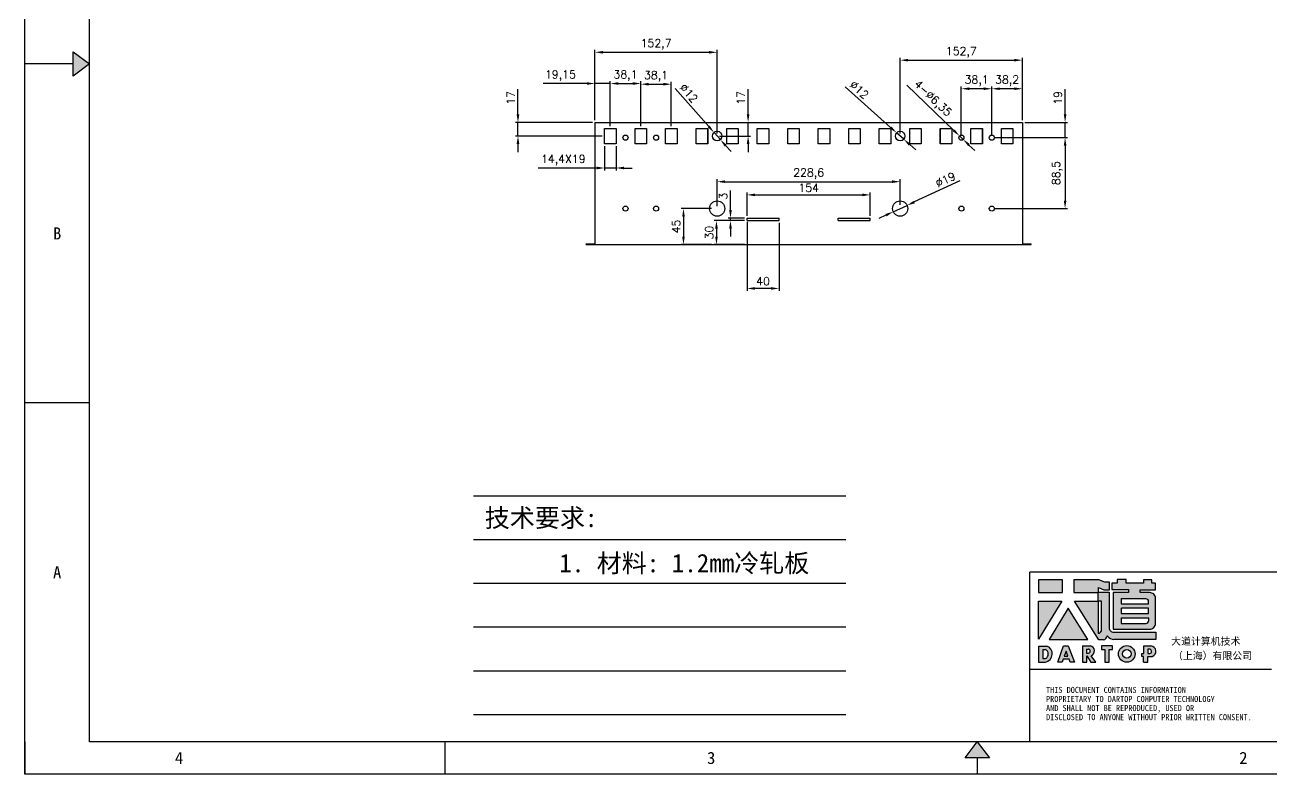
# Model space of a CAD drawing. Header units: millimetres. Extents: x 120943 to 145233, y 4425 to 40233.
# Drawn here: x 133725 to 135282, y 28907 to 29842 of the extents above; entities that cross this region are included whole.
import ezdxf
from ezdxf.enums import TextEntityAlignment as Align

# ---------------------------------------------------------------- set-up
doc = ezdxf.new("R2010")
doc.units = ezdxf.units.MM
doc.linetypes.add('DOT', pattern=[0.25, 0, -0.25])
doc.layers.add('4', color=7, linetype='Continuous')
doc.layers.add('print', color=30, linetype='Continuous')
doc.layers.add('dim', color=2, linetype='Continuous', lineweight=9)
doc.styles.add('Dartop', font='SIMFANG.TTF')
doc.styles.add('HZ', font='SimSun.ttf')
doc.styles.add('hzHT', font='SIMHEI.TTF')
doc.styles.get("Standard").update_dxf_attribs({"font": 'txt', "bigfont": 'gbcbig.shx'})
doc.dimstyles.new('2-small', dxfattribs={"dimtxt": 10, "dimasz": 10, "dimexe": 3, "dimexo": 3, "dimgap": 4, "dimtad": 1, "dimtxsty": 'Standard', "dimcen": 5, "dimazin": 0, "dimtfac": 1, "dimtmove": 0, "dimatfit": 3, "dimfxl": 1, "dimarcsym": 0})

# ---------------------------------------------------------------- blocks, each defined once
blk = doc.blocks.new('*U527')
at = {"color": 254, "linetype": 'Continuous', "extrusion": (0, 0, -1)}
for points in [[(-17, 0.333), (-16.812, 0.25), (-17, 0.5)], [(-17, 0.333), (-17, 0.5), (-17.188, 0.25)], [(-17, 0.333), (-17.188, 0.25), (-16.812, 0.25)]]:
    blk.add_solid(points, dxfattribs=at)
blk = doc.blocks.new('*U525')
at = {"color": 254, "linetype": 'Continuous', "extrusion": (0, 0, -1)}
for points in [[(-0.833, 11), (-0.75, 10.812), (-0.75, 11.188)], [(-0.833, 11), (-0.75, 11.188), (-1, 11)], [(-0.833, 11), (-1, 11), (-0.75, 10.812)]]:
    blk.add_solid(points, dxfattribs=at)
blk = doc.blocks.new('dadao')
for p, q in [((48, 19.2), (44.9, 10.4)), ((44.9, 10.4), (51.2, 10.4)), ((51.2, 10.4), (48, 19.2))]:
    blk.add_line(p, q)
for points in [[(41.8, 121.6), (41.8, 143.7), (-0.4, 143.7), (-0.4, 121.6), (41.8, 121.6)], [(104.8, 122), (104.8, 130.3), (114.1, 126.3), (124.2, 126.3), (124.2, 139.6), (115.9, 139.6), (105.1, 143.9), (61.5, 143.9)], [(61.7, 144), (61.7, 121.3), (103.9, 121.3)], [(113.4, 38.7), (105.1, 38.7), (63, 106.5), (103.9, 106.5), (103.9, 120.9), (103.9, 121.3)], [(109.7, 53.6), (109.7, 106.2), (104.3, 106.2), (104.3, 50.4), (106.6, 50.4)], [(144.6, 94.4), (144.6, 84.8), (192, 84.8), (192, 94.1), (144.9, 94.1)], [(120.2, 45), (119.5, 45), (119.5, 44.6)], [(0, 28), (0, 0), (11.8, 0)], [(0.1, 28), (14, 28)], [(7.1, 21.8), (7.1, 6.1), (12, 6.1)], [(7.1, 21.8), (11.4, 21.8)], [(76.8, 28.2), (76.8, 0), (84.1, 0), (84.1, 11.1), (91.6, -0.1), (100.3, -0.1), (91.7, 11.1)], [(76.8, 28.2), (90.6, 28.2)], [(84, 22.7), (84, 15.3), (87.2, 15.3)], [(84, 22.7), (87.3, 22.7)], [(183.7, 0), (183.7, 9.6), (180.6, 9.6), (180.6, 14.9), (183.8, 14.9), (183.8, 28.1), (196.1, 28.1), (196.5, 28.1)], [(194.9, 22.3), (190.8, 22.3), (190.8, 15), (194.4, 15)], [(183.7, 0), (190.9, 0), (190.9, 9.6), (198.8, 9.6)]]:
    blk.add_lwpolyline(points)
blk.add_lwpolyline([(137.1, 144.2), (137.1, 137.9), (128.3, 137.9), (128.3, 126.5), (157.3, 126.5), (157.3, 121.5), (130.3, 121.5), (130.3, 57.5), (194.4, 57.5, 0.414214), (204.4, 67.5), (204.4, 111.3, 0.414214), (194.4, 121.3), (177.5, 121.3), (177.5, 126.3), (204.7, 126.3), (204.7, 137.7), (198.2, 137.7), (198.2, 143.9), (183.3, 143.9), (183.3, 138), (153, 138), (153, 144.2), (137.1, 144.2)], format="xyb", close=True)
for points in [[(104.8, 122), (123.4, 122), (123.4, 60, 0.414214), (131.4, 52), (204.8, 52), (204.8, 39.1), (131.7, 39.1)], [(144.3, 110.8), (144.3, 101.8), (192.3, 101.8), (192.3, 105.5, 0.414214), (187.3, 110.5), (144.3, 110.5)], [(144.6, 77), (144.6, 67.5), (187.6, 67.5, 0.414214), (192.6, 72.5), (192.6, 76.4), (144.6, 76.4)]]:
    blk.add_lwpolyline(points, format="xyb")
for points in [[(-0.3, 106.2), (40.4, 106.2), (-0.3, 39.7), (-0.3, 106.2)], [(51.7, 94.1), (18.4, 39.3), (86.2, 39.3)], [(43.8, 28.2), (51.8, 28.2), (62.6, -0.1), (55, -0.1), (53.2, 5), (42.9, 5), (41.1, 0), (33.6, 0)], [(110, 28.1), (110, 21.9), (116, 21.9), (116, -0.1), (123.2, -0.1), (123.2, 22), (129.2, 22), (129.2, 28.1), (110, 28.1)]]:
    blk.add_lwpolyline(points, close=True)
for radius in [14.5, 7.44]:
    blk.add_circle((154.2, 14.2), radius)
for centre, radius, start, end in [((99.2, 60.7), 12.6, 305.6399, 325.969), ((111.6, 46.7), 8.19, 282.9811, 347.6627), ((136, 61.7), 22.9, 226.7358, 259.3209), ((8.5, 13.9), 8.49, 294.2143, 69.7177), ((9.6, 14.2), 14.4, 278.6604, 72.3203), ((86.4, 19), 3.8, 282.527, 76.7196), ((88.6, 19.4), 8.95, 290.6073, 77.2124), ((193.7, 18.7), 3.8, 280.9891, 72.5513), ((195.7, 18.6), 9.51, 288.8959, 85.2442)]:
    blk.add_arc(centre, radius, start, end)
blk = doc.blocks.new('*D1407')
at = {"layer": 'Defpoints', "color": 0}
for p in [(134627.3, 29599.6), (134667.3, 29598.1), (134627.3, 29513.4)]:
    blk.add_point(p, dxfattribs=at)
at = {"layer": 'dim', "color": 0, "lineweight": -2}
for p, q in [((134627.3, 29596.6), (134627.3, 29510.4)), ((134667.3, 29595.1), (134667.3, 29510.4)), ((134657.3, 29513.4), (134637.3, 29513.4))]:
    blk.add_line(p, q, dxfattribs=at)
at = {"layer": 'dim', "color": 0}
for points in [[(134637.3, 29515), (134637.3, 29511.7), (134627.3, 29513.4)], [(134657.3, 29515), (134657.3, 29511.7), (134667.3, 29513.4)]]:
    blk.add_solid(points, dxfattribs=at)
at = {"layer": 'dim', "color": 0, "insert": (134647.3, 29522.4), "char_height": 10, "attachment_point": 5}
blk.add_mtext('40', dxfattribs=at)
blk = doc.blocks.new('*D1408')
at = {"layer": 'Defpoints', "color": 0}
for p in [(134627.3, 29598.1), (134589.1, 29568.1), (134627.3, 29568.1)]:
    blk.add_point(p, dxfattribs=at)
at = {"layer": 'dim', "color": 0, "lineweight": -2}
for p, q in [((134624.3, 29598.1), (134586.1, 29598.1)), ((134589.1, 29588.1), (134589.1, 29578.1)), ((134624.3, 29568.1), (134586.1, 29568.1))]:
    blk.add_line(p, q, dxfattribs=at)
at = {"layer": 'dim', "color": 0}
for points in [[(134587.5, 29588.1), (134590.8, 29588.1), (134589.1, 29598.1)], [(134587.5, 29578.1), (134590.8, 29578.1), (134589.1, 29568.1)]]:
    blk.add_solid(points, dxfattribs=at)
at = {"layer": 'dim', "color": 0, "insert": (134580.1, 29583.1), "char_height": 10, "attachment_point": 5, "rotation": 90}
blk.add_mtext('30', dxfattribs=at)
blk = doc.blocks.new('*D1409')
at = {"layer": 'Defpoints', "color": 0}
for p in [(134781.3, 29630.1), (134627.3, 29601.1), (134781.3, 29601.1)]:
    blk.add_point(p, dxfattribs=at)
at = {"layer": 'dim', "color": 0, "lineweight": -2}
for p, q in [((134627.3, 29604.1), (134627.3, 29633.1)), ((134637.3, 29630.1), (134771.3, 29630.1)), ((134781.3, 29604.1), (134781.3, 29633.1))]:
    blk.add_line(p, q, dxfattribs=at)
at = {"layer": 'dim', "color": 0}
for points in [[(134637.3, 29631.8), (134637.3, 29628.5), (134627.3, 29630.1)], [(134771.3, 29631.8), (134771.3, 29628.5), (134781.3, 29630.1)]]:
    blk.add_solid(points, dxfattribs=at)
at = {"layer": 'dim', "color": 0, "insert": (134704.3, 29639.1), "char_height": 10, "attachment_point": 5}
blk.add_mtext('154', dxfattribs=at)
blk = doc.blocks.new('*D1410')
at = {"layer": 'Defpoints', "color": 0}
for p in [(134606.6, 29601.1), (134627.3, 29601.1), (134627.3, 29598.1)]:
    blk.add_point(p, dxfattribs=at)
at = {"layer": 'dim', "color": 0, "lineweight": -2}
for p, q in [((134606.6, 29611.1), (134606.6, 29635.7)), ((134624.3, 29601.1), (134603.6, 29601.1)), ((134624.3, 29598.1), (134603.6, 29598.1)), ((134606.6, 29598.1), (134606.6, 29601.1)), ((134606.6, 29588.1), (134606.6, 29578.1))]:
    blk.add_line(p, q, dxfattribs=at)
at = {"layer": 'dim', "color": 0}
for points in [[(134605, 29611.1), (134608.3, 29611.1), (134606.6, 29601.1)], [(134605, 29588.1), (134608.3, 29588.1), (134606.6, 29598.1)]]:
    blk.add_solid(points, dxfattribs=at)
at = {"layer": 'dim', "color": 0, "insert": (134597.6, 29628.4), "char_height": 10, "attachment_point": 5, "rotation": 90}
blk.add_mtext('3', dxfattribs=at)
blk = doc.blocks.new('*D1411')
at = {"layer": 'Defpoints', "color": 0}
for p in [(134456.5, 29769.1), (134437.3, 29720.6), (134456.5, 29713.1)]:
    blk.add_point(p, dxfattribs=at)
at = {"layer": 'dim', "color": 0, "lineweight": -2}
for p, q in [((134427.3, 29769.1), (134372.7, 29769.1)), ((134437.3, 29723.6), (134437.3, 29772.1)), ((134456.5, 29769.1), (134437.3, 29769.1)), ((134456.5, 29716.1), (134456.5, 29772.1)), ((134466.5, 29769.1), (134476.5, 29769.1))]:
    blk.add_line(p, q, dxfattribs=at)
at = {"layer": 'dim', "color": 0}
for points in [[(134427.3, 29770.8), (134427.3, 29767.5), (134437.3, 29769.1)], [(134466.5, 29770.8), (134466.5, 29767.5), (134456.5, 29769.1)]]:
    blk.add_solid(points, dxfattribs=at)
at = {"layer": 'dim', "color": 0, "insert": (134394.2, 29779), "char_height": 10, "attachment_point": 5}
blk.add_mtext('19,15', dxfattribs=at)
blk = doc.blocks.new('*D1412')
at = {"layer": 'Defpoints', "color": 0}
for p in [(134494.6, 29769.1), (134456.5, 29713.1), (134494.6, 29713.1)]:
    blk.add_point(p, dxfattribs=at)
at = {"layer": 'dim', "color": 0, "lineweight": -2}
for p, q in [((134456.5, 29716.1), (134456.5, 29772.1)), ((134466.5, 29769.1), (134484.6, 29769.1)), ((134494.6, 29716.1), (134494.6, 29772.1))]:
    blk.add_line(p, q, dxfattribs=at)
at = {"layer": 'dim', "color": 0}
for points in [[(134466.5, 29770.8), (134466.5, 29767.5), (134456.5, 29769.1)], [(134484.6, 29770.8), (134484.6, 29767.5), (134494.6, 29769.1)]]:
    blk.add_solid(points, dxfattribs=at)
at = {"layer": 'dim', "color": 0, "insert": (134475.5, 29779), "char_height": 10, "attachment_point": 5}
blk.add_mtext('38,1', dxfattribs=at)
blk = doc.blocks.new('*D1413')
at = {"layer": 'Defpoints', "color": 0}
for p in [(134532.7, 29768.3), (134494.6, 29713.1), (134532.7, 29713.1)]:
    blk.add_point(p, dxfattribs=at)
at = {"layer": 'dim', "color": 0, "lineweight": -2}
for p, q in [((134494.6, 29716.1), (134494.6, 29771.3)), ((134504.6, 29768.3), (134522.7, 29768.3)), ((134532.7, 29716.1), (134532.7, 29771.3))]:
    blk.add_line(p, q, dxfattribs=at)
at = {"layer": 'dim', "color": 0}
for points in [[(134504.6, 29770), (134504.6, 29766.6), (134494.6, 29768.3)], [(134522.7, 29770), (134522.7, 29766.6), (134532.7, 29768.3)]]:
    blk.add_solid(points, dxfattribs=at)
at = {"layer": 'dim', "color": 0, "insert": (134513.6, 29778.1), "char_height": 10, "attachment_point": 5}
blk.add_mtext('38,1', dxfattribs=at)
blk = doc.blocks.new('*D1414')
at = {"layer": 'Defpoints', "color": 0}
for p in [(134341.2, 29720.6), (134437.3, 29720.6), (134449.3, 29703.6)]:
    blk.add_point(p, dxfattribs=at)
at = {"layer": 'dim', "color": 0, "lineweight": -2}
for p, q in [((134341.2, 29730.6), (134341.2, 29761.9)), ((134434.3, 29720.6), (134338.2, 29720.6)), ((134341.2, 29703.6), (134341.2, 29720.6)), ((134446.3, 29703.6), (134338.2, 29703.6)), ((134341.2, 29693.6), (134341.2, 29683.6))]:
    blk.add_line(p, q, dxfattribs=at)
at = {"layer": 'dim', "color": 0}
for points in [[(134339.5, 29730.6), (134342.9, 29730.6), (134341.2, 29720.6)], [(134339.5, 29693.6), (134342.9, 29693.6), (134341.2, 29703.6)]]:
    blk.add_solid(points, dxfattribs=at)
at = {"layer": 'dim', "color": 0, "insert": (134332.2, 29751.2), "char_height": 10, "attachment_point": 5, "rotation": 90}
blk.add_mtext('17', dxfattribs=at)
blk = doc.blocks.new('*D1415')
at = {"layer": 'Defpoints', "color": 0}
for p in [(134449.3, 29694.1), (134463.7, 29694.1), (134449.3, 29663.7)]:
    blk.add_point(p, dxfattribs=at)
at = {"layer": 'dim', "color": 0, "lineweight": -2}
for p, q in [((134449.3, 29691.1), (134449.3, 29660.7)), ((134463.7, 29691.1), (134463.7, 29660.7)), ((134439.3, 29663.7), (134366.3, 29663.7)), ((134463.7, 29663.7), (134449.3, 29663.7)), ((134473.7, 29663.7), (134483.7, 29663.7))]:
    blk.add_line(p, q, dxfattribs=at)
at = {"layer": 'dim', "color": 0}
for points in [[(134439.3, 29665.4), (134439.3, 29662), (134449.3, 29663.7)], [(134473.7, 29665.4), (134473.7, 29662), (134463.7, 29663.7)]]:
    blk.add_solid(points, dxfattribs=at)
at = {"layer": 'dim', "color": 0, "insert": (134397.8, 29673.5), "char_height": 10, "attachment_point": 5}
blk.add_mtext('14,4X19', dxfattribs=at)
blk = doc.blocks.new('*D1416')
at = {"layer": 'Defpoints', "color": 0}
for p in [(134590, 29808.1), (134437.3, 29720.6), (134590, 29703.6)]:
    blk.add_point(p, dxfattribs=at)
at = {"layer": 'dim', "color": 0, "lineweight": -2}
for p, q in [((134437.3, 29723.6), (134437.3, 29811.1)), ((134590, 29706.6), (134590, 29811.1)), ((134447.3, 29808.1), (134580, 29808.1))]:
    blk.add_line(p, q, dxfattribs=at)
at = {"layer": 'dim', "color": 0}
for points in [[(134447.3, 29809.8), (134447.3, 29806.5), (134437.3, 29808.1)], [(134580, 29809.8), (134580, 29806.5), (134590, 29808.1)]]:
    blk.add_solid(points, dxfattribs=at)
at = {"layer": 'dim', "color": 0, "insert": (134513.7, 29818), "char_height": 10, "attachment_point": 5}
blk.add_mtext('152,7', dxfattribs=at)
blk = doc.blocks.new('*D1417')
at = {"layer": 'Defpoints', "color": 0}
for p in [(134590, 29720.6), (134628.7, 29720.6), (134590, 29703.6)]:
    blk.add_point(p, dxfattribs=at)
at = {"layer": 'dim', "color": 0, "lineweight": -2}
for p, q in [((134628.7, 29730.6), (134628.7, 29761.9)), ((134593, 29720.6), (134631.7, 29720.6)), ((134628.7, 29703.6), (134628.7, 29720.6)), ((134593, 29703.6), (134631.7, 29703.6)), ((134628.7, 29693.6), (134628.7, 29683.6))]:
    blk.add_line(p, q, dxfattribs=at)
at = {"layer": 'dim', "color": 0}
for points in [[(134627, 29730.6), (134630.3, 29730.6), (134628.7, 29720.6)], [(134627, 29693.6), (134630.3, 29693.6), (134628.7, 29703.6)]]:
    blk.add_solid(points, dxfattribs=at)
at = {"layer": 'dim', "color": 0, "insert": (134619.7, 29751.2), "char_height": 10, "attachment_point": 5, "rotation": 90}
blk.add_mtext('17', dxfattribs=at)
blk = doc.blocks.new('*D1418')
at = {"layer": 'Defpoints', "color": 0}
for p in [(134586.1, 29708), (134594, 29699.1)]:
    blk.add_point(p, dxfattribs=at)
at = {"layer": 'dim', "color": 0, "lineweight": -2}
for p, q in [((134537.4, 29762.9), (134579.4, 29715.5)), ((134594, 29699.1), (134586.1, 29708)), ((134600.6, 29691.6), (134607.3, 29684.1))]:
    blk.add_line(p, q, dxfattribs=at)
at = {"layer": 'dim', "color": 0}
for points in [[(134580.7, 29716.6), (134578.2, 29714.4), (134586.1, 29708)], [(134601.9, 29692.7), (134599.4, 29690.5), (134594, 29699.1)]]:
    blk.add_solid(points, dxfattribs=at)
at = {"layer": 'dim', "color": 0, "insert": (134554.6, 29757.2), "char_height": 10, "attachment_point": 5, "rotation": 311.5305}
blk.add_mtext('∅12', dxfattribs=at)
blk = doc.blocks.new('*D1419')
at = {"layer": 'Defpoints', "color": 0}
for p in [(134933.1, 29762.6), (134971.3, 29720.6), (134933.1, 29701.6)]:
    blk.add_point(p, dxfattribs=at)
at = {"layer": 'dim', "color": 0, "lineweight": -2}
for p, q in [((134933.1, 29704.6), (134933.1, 29765.6)), ((134971.3, 29723.6), (134971.3, 29765.6)), ((134961.3, 29762.6), (134943.1, 29762.6))]:
    blk.add_line(p, q, dxfattribs=at)
at = {"layer": 'dim', "color": 0}
for points in [[(134943.1, 29764.3), (134943.1, 29761), (134933.1, 29762.6)], [(134961.3, 29764.3), (134961.3, 29761), (134971.3, 29762.6)]]:
    blk.add_solid(points, dxfattribs=at)
at = {"layer": 'dim', "color": 0, "insert": (134952.2, 29772.5), "char_height": 10, "attachment_point": 5}
blk.add_mtext('38,2', dxfattribs=at)
blk = doc.blocks.new('*D1420')
at = {"layer": 'Defpoints', "color": 0}
for p in [(134895, 29762.6), (134895, 29701.6), (134933.1, 29701.6)]:
    blk.add_point(p, dxfattribs=at)
at = {"layer": 'dim', "color": 0, "lineweight": -2}
for p, q in [((134895, 29704.6), (134895, 29765.6)), ((134933.1, 29704.6), (134933.1, 29765.6)), ((134923.1, 29762.6), (134905, 29762.6))]:
    blk.add_line(p, q, dxfattribs=at)
at = {"layer": 'dim', "color": 0}
for points in [[(134905, 29764.3), (134905, 29761), (134895, 29762.6)], [(134923.1, 29764.3), (134923.1, 29761), (134933.1, 29762.6)]]:
    blk.add_solid(points, dxfattribs=at)
at = {"layer": 'dim', "color": 0, "insert": (134914.1, 29772.5), "char_height": 10, "attachment_point": 5}
blk.add_mtext('38,1', dxfattribs=at)
blk = doc.blocks.new('*D1421')
at = {"layer": 'Defpoints', "color": 0}
for p in [(134971.3, 29720.6), (135024.6, 29720.6), (134933.1, 29701.6)]:
    blk.add_point(p, dxfattribs=at)
at = {"layer": 'dim', "color": 0, "lineweight": -2}
for p, q in [((135024.6, 29730.6), (135024.6, 29761.9)), ((134974.3, 29720.6), (135027.6, 29720.6)), ((135024.6, 29701.6), (135024.6, 29720.6)), ((134936.1, 29701.6), (135027.6, 29701.6)), ((135024.6, 29691.6), (135024.6, 29681.6))]:
    blk.add_line(p, q, dxfattribs=at)
at = {"layer": 'dim', "color": 0}
for points in [[(135023, 29730.6), (135026.3, 29730.6), (135024.6, 29720.6)], [(135023, 29691.6), (135026.3, 29691.6), (135024.6, 29701.6)]]:
    blk.add_solid(points, dxfattribs=at)
at = {"layer": 'dim', "color": 0, "insert": (135015.6, 29751.2), "char_height": 10, "attachment_point": 5, "rotation": 90}
blk.add_mtext('19', dxfattribs=at)
blk = doc.blocks.new('*D1422')
at = {"layer": 'Defpoints', "color": 0}
for p in [(134933.1, 29701.6), (134933.1, 29613.1), (135024.6, 29613.1)]:
    blk.add_point(p, dxfattribs=at)
at = {"layer": 'dim', "color": 0, "lineweight": -2}
for p, q in [((134936.1, 29701.6), (135027.6, 29701.6)), ((135024.6, 29691.6), (135024.6, 29623.1)), ((134936.1, 29613.1), (135027.6, 29613.1))]:
    blk.add_line(p, q, dxfattribs=at)
at = {"layer": 'dim', "color": 0}
for points in [[(135023, 29691.6), (135026.3, 29691.6), (135024.6, 29701.6)], [(135023, 29623.1), (135026.3, 29623.1), (135024.6, 29613.1)]]:
    blk.add_solid(points, dxfattribs=at)
at = {"layer": 'dim', "color": 0, "insert": (135014.8, 29657.3), "char_height": 10, "attachment_point": 5, "rotation": 90}
blk.add_mtext('88,5', dxfattribs=at)
blk = doc.blocks.new('*D1423')
at = {"layer": 'Defpoints', "color": 0}
for p in [(134892.7, 29703.7), (134897.3, 29699.4)]:
    blk.add_point(p, dxfattribs=at)
at = {"layer": 'dim', "color": 0, "lineweight": -2}
for p, q in [((134826.8, 29766.9), (134885.5, 29710.7)), ((134897.3, 29699.4), (134892.7, 29703.7)), ((134904.5, 29692.4), (134911.8, 29685.5))]:
    blk.add_line(p, q, dxfattribs=at)
at = {"layer": 'dim', "color": 0}
for points in [[(134886.7, 29711.9), (134884.4, 29709.5), (134892.7, 29703.7)], [(134905.7, 29693.6), (134903.4, 29691.2), (134897.3, 29699.4)]]:
    blk.add_solid(points, dxfattribs=at)
at = {"layer": 'dim', "color": 0, "insert": (134858.8, 29749.9), "char_height": 10, "attachment_point": 5, "rotation": 316.2296}
blk.add_mtext('4-∅6,35', dxfattribs=at)
blk = doc.blocks.new('*D1424')
at = {"layer": 'Defpoints', "color": 0}
for p in [(134971.3, 29798.3), (134971.3, 29720.6), (134818.6, 29703.6)]:
    blk.add_point(p, dxfattribs=at)
at = {"layer": 'dim', "color": 0, "lineweight": -2}
for p, q in [((134818.6, 29706.6), (134818.6, 29801.3)), ((134828.6, 29798.3), (134961.3, 29798.3)), ((134971.3, 29723.6), (134971.3, 29801.3))]:
    blk.add_line(p, q, dxfattribs=at)
at = {"layer": 'dim', "color": 0}
for points in [[(134828.6, 29799.9), (134828.6, 29796.6), (134818.6, 29798.3)], [(134961.3, 29799.9), (134961.3, 29796.6), (134971.3, 29798.3)]]:
    blk.add_solid(points, dxfattribs=at)
at = {"layer": 'dim', "color": 0, "insert": (134895, 29808.1), "char_height": 10, "attachment_point": 5}
blk.add_mtext('152,7', dxfattribs=at)
blk = doc.blocks.new('*D1425')
at = {"layer": 'Defpoints', "color": 0}
for p in [(134814.2, 29707.6), (134823.1, 29699.5)]:
    blk.add_point(p, dxfattribs=at)
at = {"layer": 'dim', "color": 0, "lineweight": -2}
for p, q in [((134750, 29765.2), (134806.7, 29714.2)), ((134823.1, 29699.5), (134814.2, 29707.6)), ((134830.5, 29692.9), (134838, 29686.2))]:
    blk.add_line(p, q, dxfattribs=at)
at = {"layer": 'dim', "color": 0}
for points in [[(134807.8, 29715.5), (134805.6, 29713), (134814.2, 29707.6)], [(134831.7, 29694.1), (134829.4, 29691.6), (134823.1, 29699.5)]]:
    blk.add_solid(points, dxfattribs=at)
at = {"layer": 'dim', "color": 0, "insert": (134767.6, 29761.4), "char_height": 10, "attachment_point": 5, "rotation": 318.0738}
blk.add_mtext('∅12', dxfattribs=at)
blk = doc.blocks.new('*D1123')
at = {"layer": 'Defpoints', "color": 0}
for p in [(134586.1, 29613.1), (134547.9, 29568.1), (134586.1, 29568.1)]:
    blk.add_point(p, dxfattribs=at)
at = {"layer": 'dim', "color": 0, "lineweight": -2}
for p, q in [((134583.1, 29613.1), (134544.9, 29613.1)), ((134547.9, 29603.1), (134547.9, 29578.1)), ((134583.1, 29568.1), (134544.9, 29568.1))]:
    blk.add_line(p, q, dxfattribs=at)
at = {"layer": 'dim', "color": 0}
for points in [[(134546.3, 29603.1), (134549.6, 29603.1), (134547.9, 29613.1)], [(134546.3, 29578.1), (134549.6, 29578.1), (134547.9, 29568.1)]]:
    blk.add_solid(points, dxfattribs=at)
at = {"layer": 'dim', "color": 0, "insert": (134538.9, 29590.6), "char_height": 10, "attachment_point": 5, "rotation": 90}
blk.add_mtext('45', dxfattribs=at)
blk = doc.blocks.new('*D1124')
at = {"layer": 'Defpoints', "color": 0}
for p in [(134818.6, 29646.6), (134590, 29613.1), (134818.6, 29614.6)]:
    blk.add_point(p, dxfattribs=at)
at = {"layer": 'dim', "color": 0, "lineweight": -2}
for p, q in [((134590, 29616.1), (134590, 29649.6)), ((134600, 29646.6), (134808.6, 29646.6)), ((134818.6, 29617.6), (134818.6, 29649.6))]:
    blk.add_line(p, q, dxfattribs=at)
at = {"layer": 'dim', "color": 0}
for points in [[(134600, 29648.3), (134600, 29645), (134590, 29646.6)], [(134808.6, 29648.3), (134808.6, 29645), (134818.6, 29646.6)]]:
    blk.add_solid(points, dxfattribs=at)
at = {"layer": 'dim', "color": 0, "insert": (134704.3, 29656.5), "char_height": 10, "attachment_point": 5}
blk.add_mtext('228,6', dxfattribs=at)
blk = doc.blocks.new('*D1125')
at = {"layer": 'Defpoints', "color": 0}
for p in [(134810, 29609.1), (134827.3, 29617)]:
    blk.add_point(p, dxfattribs=at)
at = {"layer": 'dim', "color": 0, "lineweight": -2}
for p, q in [((134893.2, 29647.6), (134836.3, 29621.3)), ((134810, 29609.1), (134827.3, 29617)), ((134800.9, 29604.9), (134791.9, 29600.6))]:
    blk.add_line(p, q, dxfattribs=at)
at = {"layer": 'dim', "color": 0}
for points in [[(134835.6, 29622.8), (134837, 29619.7), (134827.3, 29617)], [(134800.2, 29606.4), (134801.6, 29603.3), (134810, 29609.1)]]:
    blk.add_solid(points, dxfattribs=at)
at = {"layer": 'dim', "color": 0, "insert": (134875.2, 29649.2), "char_height": 10, "attachment_point": 5, "rotation": 24.8732}
blk.add_mtext('∅19', dxfattribs=at)

msp = doc.modelspace()

# ---------------------------------------------------------------- hatches: boundary and pattern name
for points in [[(135021.397, 29149.701), (134991.262, 29149.701), (134991.262, 29133.956), (135021.397, 29133.956)], [(135020.427, 29122.941), (134991.343, 29122.941), (134991.343, 29075.454)], [(135028.489, 29114.323), (135004.714, 29075.138), (135053.126, 29075.138)], [(135083.865, 29067.12), (135070.107, 29067.12), (135070.107, 29062.756), (135074.4, 29062.756), (135074.4, 29047.026), (135079.539, 29047.026), (135079.539, 29062.766), (135083.865, 29062.766)]]:
    msp.add_hatch(color=0).paths.add_polyline_path(points)
h = msp.add_hatch(color=0)
h.paths.add_polyline_path([(135066.431, 29140.132), (135073.082, 29137.259), (135080.272, 29137.259), (135080.272, 29146.776), (135074.34, 29146.776), (135066.611, 29149.828), (135035.636, 29149.828), (135035.636, 29133.733), (135065.774, 29133.733), (135065.774, 29133.408), (135065.774, 29123.121), (135036.549, 29123.121), (135066.609, 29074.745), (135072.561, 29074.745, 0.27937482), (135076.906, 29078.97), (135076.906, 29079.193), (135077.431, 29079.193, 0.14314537), (135085.626, 29075.023), (135137.86, 29075.023), (135137.86, 29084.198), (135085.404, 29084.198, -0.41421356), (135079.69, 29089.911), (135079.69, 29134.242), (135066.431, 29134.242)])
h.paths.add_polyline_path([(135066.078, 29122.915), (135069.907, 29122.915), (135069.907, 29085.368, -0.08893574), (135067.688, 29083.086), (135066.064, 29083.086)], flags=16)
h = msp.add_hatch(color=0)
h.paths.add_polyline_path([(135137.77, 29145.443), (135133.122, 29145.443), (135133.122, 29149.864), (135122.5, 29149.864), (135122.5, 29145.664), (135100.812, 29145.664), (135100.812, 29150.085), (135089.454, 29150.085), (135089.454, 29145.583), (135083.178, 29145.583), (135083.178, 29137.432), (135103.889, 29137.432), (135103.889, 29133.827), (135084.59, 29133.827), (135084.59, 29088.188), (135130.406, 29088.188, 0.41421356), (135137.548, 29095.33), (135137.548, 29126.585, 0.41421356), (135130.406, 29133.727), (135118.295, 29133.727), (135118.295, 29137.264), (135137.77, 29137.264)])
h.paths.add_polyline_path([(135125.347, 29125.99, -0.41421356), (135128.918, 29122.419), (135128.918, 29119.8), (135094.615, 29119.8), (135094.615, 29125.99)], flags=16)
h.paths.add_polyline_path([(135128.696, 29114.273), (135128.696, 29107.641), (135094.837, 29107.641), (135094.837, 29114.273)], flags=16)
h.paths.add_polyline_path([(135129.139, 29101.673), (135129.139, 29098.833, -0.41421356), (135125.568, 29095.262), (135094.837, 29095.262), (135094.837, 29101.673)], flags=16)
h = msp.add_hatch(color=0)
h.paths.add_polyline_path([(135001.534, 29067.049), (134991.557, 29067.049), (134991.557, 29047.086), (134999.96, 29047.086, 0.79301591)])
h.paths.add_polyline_path([(135000.108, 29051.458), (134996.619, 29051.458), (134996.619, 29062.677), (134999.723, 29062.677, -0.67136089)], flags=16)
h = msp.add_hatch(color=0)
h.paths.add_polyline_path([(135028.564, 29067.213), (135022.87, 29067.213), (135015.547, 29047.064), (135020.941, 29047.064), (135022.21, 29050.635), (135029.517, 29050.635), (135030.814, 29047.021), (135036.251, 29047.021)])
h.paths.add_polyline_path([(135028.121, 29054.484), (135023.594, 29054.484), (135025.816, 29060.815)], flags=16)
h = msp.add_hatch(color=0)
h.paths.add_polyline_path([(135056.242, 29067.199), (135046.429, 29067.199), (135046.429, 29047.053), (135051.615, 29047.053), (135051.615, 29055.04), (135056.945, 29046.981), (135063.211, 29046.981), (135057.077, 29054.989, 0.74405494)])
h.paths.add_polyline_path([(135051.567, 29058.022), (135051.567, 29063.312), (135053.885, 29063.312, -0.79680897), (135053.85, 29058.022)], flags=16)
h = msp.add_hatch(color=0)
h.paths.add_polyline_path([(135091.345, 29057.199, 1), (135112.031, 29057.199, 1)])
h.paths.add_polyline_path([(135107.001, 29057.199, -1), (135096.374, 29057.199, -1)], flags=16)
h = msp.add_hatch(color=0)
h.paths.add_polyline_path([(135131.872, 29067.151), (135131.575, 29067.151), (135122.827, 29067.151), (135122.827, 29057.749), (135120.506, 29057.749), (135120.506, 29053.933), (135122.789, 29053.933), (135122.789, 29047.089), (135127.896, 29047.089), (135127.896, 29053.96), (135133.508, 29053.96, 0.81230381)])
h.paths.add_polyline_path([(135127.821, 29057.775), (135127.821, 29063.034), (135130.727, 29063.034, -0.77821343), (135130.43, 29057.775)], flags=16)

# ---------------------------------------------------------------- linework, layer by layer
at = {"color": 0, "linetype": 'DOT'}
for p, q in [((133725.3, 28947.545), (133725.3, 30639.643)), ((136244.473, 28907.257), (133725.3, 28907.257))]:
    msp.add_line(p, q, dxfattribs=at)
at = {"color": 0}
for p, q in [((133805.876, 28947.545), (133805.876, 30639.643)), ((133785.732, 29793.594), (133725.3, 29793.594)), ((133805.876, 29370.569), (133725.3, 29370.569)), ((136204.185, 29159.057), (134980.435, 29159.057)), ((134980.435, 28947.545), (134980.435, 29159.057)), ((134980.435, 29038.193), (135282.595, 29038.193)), ((133725.3, 28947.545), (133725.3, 28907.257)), ((136204.185, 28947.545), (133805.876, 28947.545)), ((134250.214, 28907.257), (134250.214, 28947.545)), ((134914.967, 28927.401), (134914.967, 28907.257)), ((133725.3, 28907.257), (133725.3, 28907.257))]:
    msp.add_line(p, q, dxfattribs=at)
for p, q in [((134437.334, 29720.552), (134971.334, 29720.552)), ((134437.334, 29720.552), (134437.334, 29568.052)), ((134971.334, 29720.552), (134971.334, 29568.052)), ((134627.334, 29601.052), (134667.334, 29601.052)), ((134627.334, 29598.052), (134627.334, 29601.052)), ((134627.334, 29598.052), (134627.334, 29601.052)), ((134627.334, 29598.052), (134627.334, 29601.052)), ((134627.334, 29598.052), (134667.334, 29598.052)), ((134667.334, 29598.052), (134667.334, 29601.052)), ((134741.334, 29601.052), (134781.334, 29601.052)), ((134741.334, 29598.052), (134741.334, 29601.052)), ((134741.334, 29598.052), (134781.334, 29598.052)), ((134781.334, 29598.052), (134781.334, 29601.052)), ((134426.334, 29569.252), (134437.334, 29569.252)), ((134426.334, 29568.052), (134426.334, 29569.252)), ((134426.334, 29568.052), (134982.334, 29568.052)), ((134971.334, 29569.252), (134982.334, 29569.252)), ((134982.334, 29568.052), (134982.334, 29569.252))]:
    msp.add_line(p, q)
for points in [[(133805.876, 29793.594), (133785.732, 29778.486), (133785.732, 29808.702), (133805.876, 29793.594)], [(134914.967, 28947.545), (134930.075, 28927.401), (134899.859, 28927.401), (134914.967, 28947.545)]]:
    msp.add_lwpolyline(points, close=True, dxfattribs=at)
for points in [[(134449.284, 29713.052), (134463.684, 29713.052), (134463.684, 29694.052), (134449.284, 29694.052)], [(134449.284, 29713.052), (134463.684, 29713.052), (134463.684, 29694.052), (134449.284, 29694.052)], [(134487.384, 29713.052), (134501.784, 29713.052), (134501.784, 29694.052), (134487.384, 29694.052)], [(134487.384, 29713.052), (134501.784, 29713.052), (134501.784, 29694.052), (134487.384, 29694.052)], [(134525.484, 29713.052), (134539.884, 29713.052), (134539.884, 29694.052), (134525.484, 29694.052)], [(134525.484, 29713.052), (134539.884, 29713.052), (134539.884, 29694.052), (134525.484, 29694.052)], [(134563.584, 29713.052), (134577.984, 29713.052), (134577.984, 29694.052), (134563.584, 29694.052)], [(134563.584, 29713.052), (134577.984, 29713.052), (134577.984, 29694.052), (134563.584, 29694.052)], [(134563.784, 29713.052), (134578.184, 29713.052), (134578.184, 29694.052), (134563.784, 29694.052)], [(134563.784, 29713.052), (134578.184, 29713.052), (134578.184, 29694.052), (134563.784, 29694.052)], [(134601.884, 29713.052), (134616.284, 29713.052), (134616.284, 29694.052), (134601.884, 29694.052)], [(134601.884, 29713.052), (134616.284, 29713.052), (134616.284, 29694.052), (134601.884, 29694.052)], [(134639.984, 29713.052), (134654.384, 29713.052), (134654.384, 29694.052), (134639.984, 29694.052)], [(134678.084, 29713.052), (134692.484, 29713.052), (134692.484, 29694.052), (134678.084, 29694.052)], [(134716.184, 29713.052), (134730.584, 29713.052), (134730.584, 29694.052), (134716.184, 29694.052)], [(134754.284, 29713.052), (134768.684, 29713.052), (134768.684, 29694.052), (134754.284, 29694.052)], [(134754.284, 29713.052), (134768.684, 29713.052), (134768.684, 29694.052), (134754.284, 29694.052)], [(134792.384, 29713.052), (134806.784, 29713.052), (134806.784, 29694.052), (134792.384, 29694.052)], [(134792.384, 29713.052), (134806.784, 29713.052), (134806.784, 29694.052), (134792.384, 29694.052)], [(134830.484, 29713.052), (134844.884, 29713.052), (134844.884, 29694.052), (134830.484, 29694.052)], [(134830.484, 29713.052), (134844.884, 29713.052), (134844.884, 29694.052), (134830.484, 29694.052)], [(134868.584, 29713.052), (134882.984, 29713.052), (134882.984, 29694.052), (134868.584, 29694.052)], [(134868.584, 29713.052), (134882.984, 29713.052), (134882.984, 29694.052), (134868.584, 29694.052)], [(134868.784, 29713.052), (134883.184, 29713.052), (134883.184, 29694.052), (134868.784, 29694.052)], [(134868.784, 29713.052), (134883.184, 29713.052), (134883.184, 29694.052), (134868.784, 29694.052)], [(134906.684, 29713.052), (134921.084, 29713.052), (134921.084, 29694.052), (134906.684, 29694.052)], [(134906.684, 29713.052), (134921.084, 29713.052), (134921.084, 29694.052), (134906.684, 29694.052)], [(134906.884, 29713.052), (134921.284, 29713.052), (134921.284, 29694.052), (134906.884, 29694.052)], [(134906.884, 29713.052), (134921.284, 29713.052), (134921.284, 29694.052), (134906.884, 29694.052)], [(134944.984, 29713.052), (134959.384, 29713.052), (134959.384, 29694.052), (134944.984, 29694.052)], [(134944.984, 29713.052), (134959.384, 29713.052), (134959.384, 29694.052), (134944.984, 29694.052)]]:
    msp.add_lwpolyline(points, close=True)
for centre, radius in [((134475.534, 29701.552), 3.175), ((134513.634, 29701.552), 3.175), ((134590.034, 29703.552), 6), ((134818.634, 29703.552), 6), ((134895.034, 29701.552), 3.175), ((134933.134, 29701.552), 3.175), ((134475.534, 29613.052), 3.175), ((134513.634, 29613.052), 3.175), ((134590.034, 29613.052), 9.5), ((134818.634, 29613.052), 9.5), ((134895.034, 29613.052), 3.175), ((134933.134, 29613.052), 3.175)]:
    msp.add_circle(centre, radius)
at = {"layer": 'Defpoints'}
for p, q in [((134285.618, 29254.607), (134750.656, 29254.607)), ((134285.618, 29200.007), (134750.656, 29200.007)), ((134285.618, 29200.007), (134750.656, 29200.007)), ((134285.618, 29145.407), (134750.656, 29145.407)), ((134285.618, 29090.807), (134750.656, 29090.807)), ((134285.618, 29036.207), (134750.656, 29036.207)), ((134285.618, 28981.607), (134750.656, 28981.607))]:
    msp.add_line(p, q, dxfattribs=at)
at = {"layer": 'print'}
msp.add_lwpolyline([(133725.3, 30679.931), (136284.761, 30679.931), (136284.761, 28907.257), (133725.3, 28907.257)], close=True, dxfattribs=at)

# ---------------------------------------------------------------- block references
at = {"color": 0, "linetype": 'Continuous', "xscale": 80.57610619627711, "yscale": 80.57610619687368, "zscale": 80.57610619687446}
for name, p in [('*U525', (133725.3, 28907.257)), ('*U527', (133545.173, 28907.257))]:
    msp.add_blockref(name, p, dxfattribs=at)
at = {"color": 0, "xscale": 0.7141973048657924, "yscale": 0.7141973049202118, "zscale": 0.7141973049268417}
msp.add_blockref('dadao', (134991.557, 29047.086), dxfattribs=at)

# ---------------------------------------------------------------- texts
at = {"color": 0, "style": 'Dartop'}
for s, p in [('B', (133765.588, 29582.082)), ('A', (133765.588, 29159.057)), ('4', (133917.838, 28927.401)), ('3', (134582.59, 28927.401)), ('2', (135247.343, 28927.401))]:
    msp.add_text(s, height=15.108, dxfattribs=at).set_placement(p, align=Align.MIDDLE_CENTER)
at = {"style": 'HZ'}
for s, p in [('技术要求:', (134370.072, 29227.051)), ('     1. 材料: 1.2mm冷轧板', (134509.94, 29170.565))]:
    msp.add_text(s, height=22.932, dxfattribs=at).set_placement(p, align=Align.MIDDLE_CENTER)
at = {"color": 0, "style": 'hzHT'}
for s, p in [('THIS DOCUMENT CONTAINS INFORMATION', (135000.829, 29008.506)), ('PROPRIETARY TO DARTOP COMPUTER TECHNOLOGY', (135000.829, 28997.175)), ('AND SHALL NOT BE REPRODUCED, USED OR', (135000.829, 28985.844)), ('DISCLOSED TO ANYONE WITHOUT PRIOR WRITTEN CONSENT.', (135000.829, 28974.513))]:
    msp.add_text(s, height=7.55401, dxfattribs=at).set_placement(p)
at = {"layer": '4', "color": 0, "style": 'hzHT'}
for s, p in [('大道计算机技术', (135157.067, 29068.506)), ('（上海）有限公司', (135159.348, 29050.439))]:
    msp.add_text(s, height=9.0648, dxfattribs=at).set_placement(p)

# ---------------------------------------------------------------- dimensions: what is measured, and where the dimension line sits
at = {"layer": 'dim'}
for base, p1, p2, picture, middle in [((134590.034, 29808.133), (134437.334, 29720.552), (134590.034, 29703.552), '*D1416', (134513.684, 29817.967)), ((134971.334, 29798.28), (134818.634, 29703.552), (134971.334, 29720.552), '*D1424', (134894.984, 29808.114)), ((134494.584, 29769.145), (134456.484, 29713.052), (134494.584, 29713.052), '*D1412', (134475.534, 29778.978)), ((134532.684, 29768.312), (134494.584, 29713.052), (134532.684, 29713.052), '*D1413', (134513.634, 29778.145)), ((134895.034, 29762.62), (134933.134, 29701.552), (134895.034, 29701.552), '*D1420', (134914.084, 29772.453)), ((134818.634, 29646.645), (134590.034, 29613.052), (134818.634, 29614.552), '*D1124', (134704.334, 29656.479)), ((134781.334, 29630.145), (134627.334, 29601.052), (134781.334, 29601.052), '*D1409', (134704.334, 29639.145)), ((134627.334, 29513.351), (134667.334, 29598.052), (134627.334, 29599.552), '*D1407', (134647.334, 29522.351))]:
    dim = msp.add_linear_dim(base=base, p1=p1, p2=p2, dimstyle='2-small', override={"dimpost": '\\X'}, dxfattribs=at)
    dim.commit()
    dim.dimension.update_dxf_attribs({"geometry": picture, "text_midpoint": middle})
for base, p1, p2, picture, middle in [((134456.484, 29769.145), (134437.334, 29720.552), (134456.484, 29713.052), '*D1411', (134394.168, 29769.145)), ((134933.134, 29762.62), (134971.334, 29720.552), (134933.134, 29701.552), '*D1419', (134952.234, 29762.62))]:
    dim = msp.add_linear_dim(base=base, p1=p1, p2=p2, dimstyle='2-small', override={"dimpost": '\\X'}, dxfattribs=at)
    dim.commit()
    dim.dimension.update_dxf_attribs({"geometry": picture, "text_midpoint": middle, "dimtype": 160})
for p1, p2, picture, middle in [((134594.012, 29699.06), (134586.056, 29708.044), '*D1418', (134547.835, 29751.199)), ((134823.098, 29699.543), (134814.17, 29707.561), '*D1425', (134761.624, 29754.751)), ((134810.016, 29609.056), (134827.253, 29617.048), '*D1125', (134878.993, 29641.035))]:
    dim = msp.add_diameter_dim_2p(p1=p1, p2=p2, dimstyle='2-small', override={"dimpost": '\\X'}, dxfattribs=at)
    dim.commit()
    dim.dimension.update_dxf_attribs({"geometry": picture, "text_midpoint": middle, "dimtype": 163})
dim = msp.add_diameter_dim_2p(p1=(134897.327, 29699.356), p2=(134892.742, 29703.748), text='4-<>', dimstyle='2-small', override={"dimpost": '\\X'}, dxfattribs=at)
dim.commit()
dim.dimension.update_dxf_attribs({"geometry": '*D1423', "text_midpoint": (134851.962, 29742.814), "dimtype": 163})
for base, p1, p2, picture, middle in [((134341.205, 29720.552), (134449.284, 29703.552), (134437.334, 29720.552), '*D1414', (134332.205, 29751.219)), ((134628.668, 29720.552), (134590.034, 29703.552), (134590.034, 29720.552), '*D1417', (134619.668, 29751.219)), ((135024.633, 29720.552), (134933.134, 29701.552), (134971.334, 29720.552), '*D1421', (135015.633, 29751.219)), ((135024.633, 29613.052), (134933.134, 29701.552), (134933.134, 29613.052), '*D1422', (135014.799, 29657.302)), ((134606.627, 29601.052), (134627.334, 29598.052), (134627.334, 29601.052), '*D1410', (134597.627, 29628.385)), ((134547.933, 29568.052), (134586.134, 29613.052), (134586.134, 29568.052), '*D1123', (134538.933, 29590.552)), ((134589.134, 29568.052), (134627.334, 29598.052), (134627.334, 29568.052), '*D1408', (134580.134, 29583.052))]:
    dim = msp.add_linear_dim(base=base, p1=p1, p2=p2, angle=90, dimstyle='2-small', override={"dimpost": '\\X'}, dxfattribs=at)
    dim.commit()
    dim.dimension.update_dxf_attribs({"geometry": picture, "text_midpoint": middle})
dim = msp.add_linear_dim(base=(134449.284, 29663.692), p1=(134463.684, 29694.052), p2=(134449.284, 29694.052), text='<>X19', dimstyle='2-small', override={"dimpost": '\\X'}, dxfattribs=at)
dim.commit()
dim.dimension.update_dxf_attribs({"geometry": '*D1415', "text_midpoint": (134397.784, 29663.692), "dimtype": 160})

doc.saveas('drawing.dxf')
